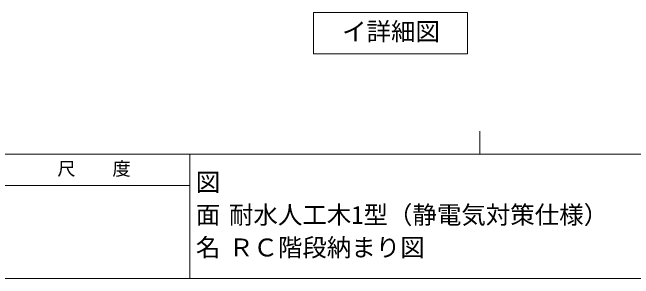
# Model space of a CAD drawing. Units: millimetres on the paper. Extents: x -401 to 401, y -279 to 279.
# Drawn here: x 166.8 to 300.1, y -278.7 to -221.5 of the extents above; entities that cross this region are included whole.
import ezdxf
from ezdxf.enums import TextEntityAlignment as Align

# ---------------------------------------------------------------- set-up
doc = ezdxf.new("R2010")
doc.units = ezdxf.units.MM
for name, color, linetype, lineweight in [('0-0_A-C01-補助線(非印刷)', 4, 'Continuous', 9), ('0-D_A-B03-文字_書込_大', 7, 'Continuous', 9), ('1-2_0-A01-枠A', 4, 'Continuous', 9)]:
    doc.layers.add(name, color=color, linetype=linetype, lineweight=lineweight)
doc.layers.add('0-E_A-B01-文字_タイトル室名', color=2, linetype='Continuous')
doc.layers.add('1-1_0-A02-枠B', color=5, linetype='Continuous')
doc.styles.add('ＭＳ ゴシック', font='')
doc.styles.get('ＭＳ ゴシック').set_extended_font_data('MS Gothic')

msp = doc.modelspace()

# ---------------------------------------------------------------- linework, layer by layer
at = {"layer": '0-0_A-C01-補助線(非印刷)'}
msp.add_line((267.111, -252), (267.111, -247), dxfattribs=at)
at = {"layer": '0-D_A-B03-文字_書込_大'}
msp.add_lwpolyline([(231.425, -221.543), (264.51, -221.543), (264.51, -230.432), (231.425, -230.432)], close=True, dxfattribs=at)
at = {"layer": '1-2_0-A01-枠A'}
for p, q in [((-400.667, -252), (343.263, -252)), ((204.873, -252), (204.873, -258.667)), ((117.985, -258.667), (204.873, -258.667)), ((204.873, -258.667), (204.873, -278.667)), ((-400.667, -278.667), (345.987, -278.667))]:
    msp.add_line(p, q, dxfattribs=at)

# ---------------------------------------------------------------- texts
at = {"layer": '0-D_A-B03-文字_書込_大', "style": 'ＭＳ ゴシック'}
msp.add_text('イ詳細図', height=3.849, dxfattribs=at).set_placement((237.571, -228.727), align=Align.BOTTOM_LEFT)
at = {"layer": '0-E_A-B01-文字_タイトル室名', "style": 'ＭＳ ゴシック'}
for s, p in [('耐水人工木1型（静電気対策仕様）', (213.292, -268.073)), ('ＲＣ階段納まり図', (213.292, -275.073))]:
    msp.add_text(s, height=3.849, dxfattribs=at).set_placement(p, align=Align.BOTTOM_LEFT)
at = {"layer": '1-1_0-A02-枠B', "color": 6, "style": 'ＭＳ ゴシック'}
for s, height, p in [('尺\u3000\u3000度', 2.889, (176.457, -257.388)), ('図', 3.849, (206.177, -261.073)), ('面', 3.849, (206.177, -268.073)), ('名', 3.849, (206.177, -275.073))]:
    msp.add_text(s, height=height, dxfattribs=at).set_placement(p, align=Align.BOTTOM_LEFT)

doc.saveas('drawing.dxf')
